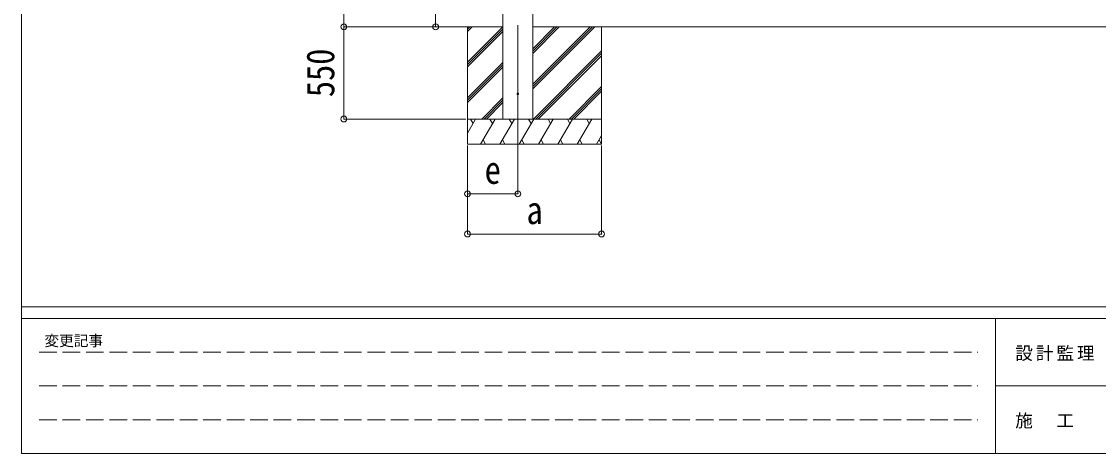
# Model space of a CAD drawing. Units: millimetres at full size, sheet at 1:35; details may follow other scales. Extents: x -9783 to 33754, y -10064 to 6752.
# Drawn here: x -9783 to -3354, y -6828 to -4251 of the extents above; entities that cross this region are included whole.
import ezdxf
from ezdxf.enums import TextEntityAlignment as Align

# ---------------------------------------------------------------- set-up
doc = ezdxf.new("R2010")
doc.units = ezdxf.units.MM
doc.header["$LTSCALE"] = 35
doc.header["$PDMODE"] = 32
doc.header["$PDSIZE"] = 35
doc.linetypes.add('DASHED3', pattern=[4, 3, -1])
for name, color, linetype, lineweight in [('0-0_0', 7, 'Continuous', 9), ('0-1_本体', 4, 'Continuous', 9), ('0-2_部品', 7, 'Continuous', 9), ('0-8_PARTS2', 2, 'Continuous', 9), ('0-A_寸法', 6, 'Continuous', 9), ('F-0_240', 7, 'Continuous', 9)]:
    doc.layers.add(name, color=color, linetype=linetype, lineweight=lineweight)
doc.styles.add('ＭＳ ゴシック', font='')
doc.styles.get('ＭＳ ゴシック').set_extended_font_data('MS Gothic')

msp = doc.modelspace()

# ---------------------------------------------------------------- linework, layer by layer
at = {"layer": '0-0_0'}
for p, q in [((-7494.64, -4282.41), (-6909.3, -4282.41)), ((-7120.55, -4493.64), (-6909.3, -4282.39)), ((-7120.55, -4282.41), (-7120.55, -4982.41)), ((-7120.55, -4309.79), (-7093.17, -4282.41)), ((-7120.55, -4295.65), (-7107.31, -4282.41)), ((-7120.55, -4507.78), (-6909.3, -4296.53)), ((-6731.3, -4653.17), (-6360.54, -4282.41)), ((-6731.3, -4624.88), (-6388.82, -4282.41)), ((-6731.3, -4639.03), (-6374.68, -4282.41)), ((-6731.3, -4441.04), (-6572.67, -4282.41)), ((-6731.3, -4426.9), (-6586.81, -4282.41)), ((-6731.3, -4412.75), (-6600.96, -4282.41)), ((-6731.3, -4282.41), (-3901.88, -4282.41)), ((-6320.55, -4282.41), (-6320.55, -4982.41)), ((-1073.34, -4282.41), (-3902.76, -4282.41)), ((-7120.55, -4521.92), (-6909.3, -4310.67)), ((-6726.7, -4832.41), (-6320.55, -4426.27)), ((-7120.55, -4705.77), (-6909.3, -4494.52)), ((-6712.55, -4832.41), (-6320.55, -4440.41)), ((-6698.41, -4832.41), (-6320.55, -4454.55)), ((-7120.55, -4719.91), (-6909.3, -4508.66)), ((-7120.55, -4734.05), (-6909.3, -4522.8)), ((-6514.56, -4832.41), (-6320.55, -4638.4)), ((-6500.42, -4832.41), (-6320.55, -4652.54)), ((-6486.28, -4832.41), (-6320.55, -4666.68)), ((-7035.06, -4832.41), (-6909.3, -4706.65)), ((-7020.92, -4832.41), (-6909.3, -4720.79)), ((-7006.78, -4832.41), (-6909.3, -4734.93)), ((-6320.55, -4832.41), (-7120.55, -4832.41)), ((-7120.55, -4916.24), (-7072.15, -4832.41)), ((-7087.16, -4858.39), (-7102.16, -4832.41)), ((-7043.29, -4982.41), (-6956.69, -4832.41)), ((-6971.69, -4858.39), (-6986.69, -4832.41)), ((-6927.82, -4982.41), (-6841.22, -4832.41)), ((-6856.22, -4858.39), (-6871.22, -4832.41)), ((-6812.35, -4982.41), (-6725.75, -4832.41)), ((-6740.75, -4858.39), (-6755.75, -4832.41)), ((-6696.88, -4982.41), (-6610.28, -4832.41)), ((-6625.28, -4858.39), (-6640.28, -4832.41)), ((-6581.41, -4982.41), (-6494.81, -4832.41)), ((-6524.81, -4832.41), (-6509.81, -4858.39)), ((-6465.94, -4982.41), (-6379.33, -4832.41)), ((-6394.34, -4858.39), (-6409.34, -4832.41)), ((-6350.47, -4982.41), (-6320.55, -4930.6)), ((-7120.55, -4982.41), (-6320.55, -4982.41)), ((-7028.29, -4956.43), (-7013.29, -4982.41)), ((-6912.82, -4956.43), (-6897.82, -4982.41)), ((-6797.35, -4956.43), (-6782.35, -4982.41)), ((-6681.88, -4956.43), (-6666.88, -4982.41)), ((-6566.41, -4956.43), (-6551.41, -4982.41)), ((-6450.94, -4956.43), (-6435.94, -4982.41)), ((-6335.47, -4956.43), (-6320.47, -4982.41))]:
    msp.add_line(p, q, dxfattribs=at)
at = {"layer": '0-1_本体'}
for p, q in [((-6909.3, -4832.41), (-6909.3, -1395.85)), ((-6731.3, -1352.41), (-6731.3, -4832.41))]:
    msp.add_line(p, q, dxfattribs=at)
at = {"layer": '0-2_部品', "color": 4}
msp.add_circle((-6820.3, -4682.41), 4.5, dxfattribs=at)
at = {"layer": '0-8_PARTS2'}
msp.add_line((-6820.3, -4273.2), (-6820.3, -5032.41), dxfattribs=at)
at = {"layer": '0-A_寸法'}
for p, q in [((-7858.88, -4282.41), (-7858.88, -1379.41)), ((-7310.91, -4282.41), (-7310.91, -1482.41)), ((-7858.88, -4282.41), (-7130.77, -4282.41)), ((-7858.88, -4832.41), (-7858.88, -4282.41)), ((-7858.88, -4832.41), (-7130.77, -4832.41)), ((-7120.55, -5518.77), (-7120.55, -4989.83)), ((-7120.55, -5278.8), (-7120.55, -4989.83)), ((-6820.3, -5278.8), (-6820.3, -4989.83)), ((-6320.55, -5518.77), (-6320.55, -4989.83)), ((-6820.3, -5278.8), (-7120.55, -5278.8)), ((-7120.55, -5518.77), (-6320.55, -5518.77))]:
    msp.add_line(p, q, dxfattribs=at)
for p in [(-7858.88, -4282.41), (-7310.91, -4282.41), (-7858.88, -4832.41), (-7120.55, -5278.8), (-6820.3, -5278.8), (-7120.55, -5518.77), (-6320.55, -5518.77)]:
    msp.add_point(p, dxfattribs=at)
at = {"layer": 'F-0_240', "color": 5}
for p, q in [((-9783.03, 6751.9), (-9783.03, -6828.1)), ((-9783.03, -5953.1), (9396.97, -5953.1)), ((-9783.03, -6023.1), (6285.75, -6023.1)), ((-3969.25, -6023.1), (-3969.25, -6828.1)), ((-3969.25, -6425.6), (3205.75, -6425.6)), ((-9783.03, -6828.1), (9396.97, -6828.1))]:
    msp.add_line(p, q, dxfattribs=at)
at = {"layer": 'F-0_240', "color": 4, "linetype": 'DASHED3'}
for p, q in [((-9678.03, -6224.35), (-4074.25, -6224.35)), ((-9678.03, -6425.6), (-4074.25, -6425.6)), ((-9678.03, -6626.85), (-4074.25, -6626.85))]:
    msp.add_line(p, q, dxfattribs=at)

# ---------------------------------------------------------------- texts
at = {"layer": '0-A_寸法', "color": 7, "style": 'ＭＳ ゴシック', "width": 0.85}
msp.add_text('550', height=166.8, rotation=90, dxfattribs=at).set_placement((-7865.88, -4701.78), align=Align.BOTTOM_LEFT)
for s, p in [('e', (-7018.68, -5269.3)), ('a', (-6768.68, -5509.27))]:
    msp.add_text(s, height=166.8, dxfattribs=at).set_placement(p, align=Align.BOTTOM_LEFT)
at = {"layer": 'F-0_240', "style": 'ＭＳ ゴシック'}
msp.add_text('変更記事', height=64.15, dxfattribs=at).set_placement((-9646.27, -6206.85), align=Align.BOTTOM_LEFT)
at = {"layer": 'F-0_240', "char_height": 76.98, "attachment_point": 7, "style": 'ＭＳ ゴシック'}
for s, insert in [('\\T1.17;設計監理', (-3851.04, -6276.85)), ('\\T1.17;施\u3000工', (-3851.04, -6679.35))]:
    msp.add_mtext(s, dxfattribs=dict(at, insert=insert))

doc.saveas('drawing.dxf')
